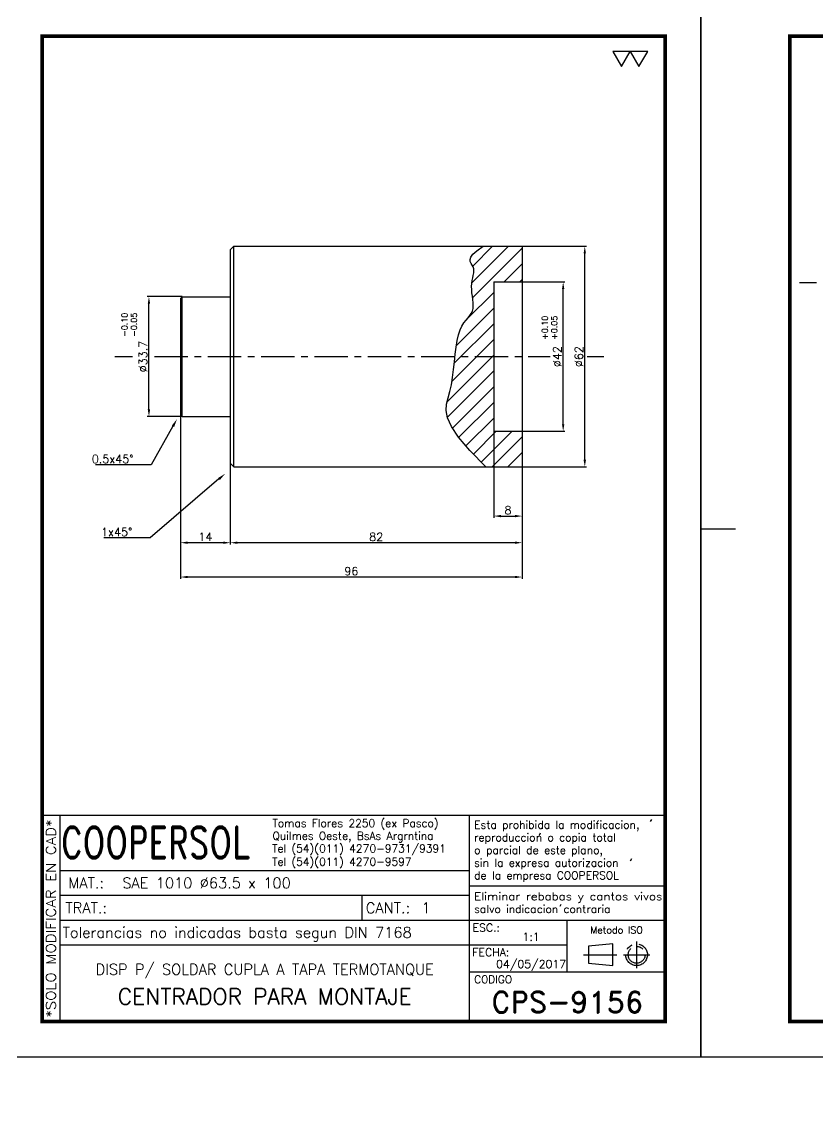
# Model space of a CAD drawing. Extents: x -13768 to 18086, y -10615 to 1188.
# Drawn here: x 1699.3 to 1922.9, y -18.5 to 291 of the extents above; entities that cross this region are included whole.
import ezdxf
from ezdxf import colors
from ezdxf.entities.mleader import LeaderData, LeaderLine
from ezdxf.enums import TextEntityAlignment as Align
from ezdxf.math import Vec2, Vec3

# ---------------------------------------------------------------- set-up
doc = ezdxf.new("R2010")
doc.units = 0
doc.header["$LTSCALE"] = 7.5
doc.header["$MEASUREMENT"] = 0
doc.linetypes.add('CENTER', pattern=[2, 1.25, -0.25, 0.25, -0.25])
doc.layers.get('0').update_dxf_attribs({"linetype": 'CONTINUOUS'})
doc.layers.get('DEFPOINTS').update_dxf_attribs({"linetype": 'CONTINUOUS'})
for name, color, linetype in [('0-CO', 3, 'CONTINUOUS'), ('1', 1, 'CENTER'), ('CL', 1, 'CENTER'), ('CO', 3, 'CONTINUOUS'), ('FI', 1, 'CONTINUOUS'), ('RY', 5, 'CONTINUOUS')]:
    doc.layers.add(name, color=color, linetype=linetype)
doc.styles.add('ROMAND', font='ROMAND')
doc.styles.add('ROMANS', font='ROMANS.SHX')
doc.dimstyles.new('1', dxfattribs={"dimtxt": 2.3, "dimasz": 2, "dimexe": 0.5, "dimexo": 0.0625, "dimgap": 0.5, "dimtad": 1, "dimdec": 4, "dimdsep": 46, "dimtxsty": 'ROMANS', "dimcen": -2, "dimclrt": 7, "dimadec": 0, "dimazin": 0, "dimtfac": 0.869565, "dimtdec": 4, "dimtmove": 0, "dimatfit": 3, "dimfxl": 1, "dimtolj": 1, "dimarcsym": 0})

# ---------------------------------------------------------------- blocks, each defined once
blk = doc.blocks.new('A3G')
for p, q in [((235, 292), (235, 297)), ((0, 148.5), (9.75, 148.5)), ((235, 5), (235, 0))]:
    blk.add_line(p, q)
blk.add_lwpolyline([(0, 297), (420, 297), (420, 0), (0, 0)], close=True)
at = {"const_width": 1}
blk.add_lwpolyline([(25, 287), (410, 287), (410, 10), (25, 10)], close=True, dxfattribs=at)
blk = doc.blocks.new('A4G')
blk.add_line((0, 148.5), (9.75, 148.5))
blk.add_lwpolyline([(0, 297), (210, 297), (210, 0), (0, 0)], close=True)
at = {"const_width": 1}
blk.add_lwpolyline([(25, 287), (200, 287), (200, 10), (25, 10)], close=True, dxfattribs=at)
blk = doc.blocks.new('COOPERSOLROT-02')
for p, q in [((0, 58), (175, 58)), ((0, 0), (0, 58)), ((5, 0), (5, 58)), ((120, 0), (120, 58)), ((175, 0), (175, 58)), ((5, 42.5), (120, 42.5)), ((120, 38.19), (175, 38.19)), ((5, 35.5), (120, 35.5)), ((89.89, 28.5), (89.89, 35.5)), ((5, 28.5), (175, 28.5)), ((147.5, 14), (147.5, 28.5)), ((147.5, 21.5), (5, 21.5)), ((120, 14), (175, 14)), ((0, 0), (175, 0))]:
    blk.add_line(p, q)
at = {"color": 1, "linetype": 'CENTER'}
blk.add_line((166.98, 22.51), (166.98, 15.06), dxfattribs=at)
for points in [[(152.09, 18.79), (161.93, 18.79)], [(163.26, 18.79), (170.71, 18.79)]]:
    blk.add_lwpolyline(points, dxfattribs=at)
at = {"layer": '1'}
for points in [[(170.85, 56.26), (171.21, 56.85)], [(139.66, 52.43), (140.02, 53.02)], [(165.28, 45.22), (165.64, 45.81)], [(145.46, 32.42), (145.82, 33.01)]]:
    blk.add_lwpolyline(points, dxfattribs=at)
blk.add_lwpolyline([(160.25, 18.79), (160.25, 21.83), (153.47, 21.16), (153.47, 16.41), (160.25, 15.74)], close=True, dxfattribs=at)
for radius in [3.05, 2.37]:
    blk.add_circle((166.98, 18.79), radius, dxfattribs=at)
at = {"style": 'ROMANS', "width": 0.996387}
blk.add_text('*SOLO MODIFICAR EN CAD*', height=2.7, rotation=90, dxfattribs=at).set_placement((3.77, 1.09), (3.77, 56.81), align=Align.FIT)
at = {"style": 'ROMAND', "width": 0.75}
blk.add_text('COOPERSOL', height=9, dxfattribs=at).set_placement((5.26, 45.85))
at = {"style": 'ROMANS'}
for s, p in [('MAT.:', (7.32, 37.47)), ('TRAT.:', (6.5, 30.47)), ('CANT.:', (90.89, 30.47)), ('Tolerancias no indicadas basta segun DIN 7168', (5.7, 23.56))]:
    blk.add_text(s, height=3, dxfattribs=at).set_placement(p)
for tag, height, style, p in [('CONJUNTO', 2.3, 'ROMANS', (62.5, 17.5)), ('SUBCONJUNTO', 3, 'ROMANS', (62.5, 11.5)), ('DENOMINACION', 4.5, 'ROMANS', (62.5, 4.75)), ('COD-PLA', 6, 'ROMAND', (147.5, 5.5))]:
    blk.add_attdef(tag, text='', height=height, dxfattribs=dict(style=style)).set_placement(p, align=Align.MIDDLE)
at = {"layer": '1', "style": 'ROMANS'}
for s, height, p in [('Tomas Flores 2250 (ex Pasco)', 2.2, (64.69, 54.68)), ('Esta prohibida la modificacion,', 2.2, (121.36, 54.23)), ('Quilmes Oeste, BsAs Argrntina', 2.2, (64.69, 51.12)), ('reproduccion o copia total', 2.2, (121.36, 50.67)), ('Tel (54)(011) 4270-9731/9391', 2.2, (64.55, 47.56)), ('Tel (54)(011) 4270-9597', 2.2, (64.55, 43.83)), ('o parcial de este plano,', 2.2, (121.36, 47.11)), ('sin la expresa autorizacion ', 2.2, (121.36, 43.55)), ('de la empresa COOPERSOL', 2.2, (121.36, 39.99)), ('salvo indicacion contraria', 2.2, (121.36, 30.54)), ('ESC.:', 2.25, (120.89, 25.29)), ('FECHA:', 2.25, (120.81, 18.36)), ('CODIGO', 2.16, (121.33, 10.78))]:
    blk.add_text(s, height=height, dxfattribs=at).set_placement(p)
at = {"layer": '1', "style": 'ROMANS', "width": 0.96139}
blk.add_text('Eliminar rebabas y cantos vivos', height=2.2, dxfattribs=at).set_placement((121.34, 34.1), (174.21, 34.1), align=Align.FIT)
at = {"layer": '1', "style": 'ROMANS'}
blk.add_text('Metodo ISO', height=1.948, dxfattribs=at).set_placement((161.34, 25.77), align=Align.MIDDLE)
for tag, p in [('MAT', (22.51, 37.47)), ('TRAT', (22.51, 30.47)), ('CANT', (106.49, 30.47))]:
    blk.add_attdef(tag, p, '', height=3, dxfattribs=at)
for tag, p in [('ESC', (137.33, 22.73)), ('FECHA', (137.33, 15.06))]:
    blk.add_attdef(tag, text='', height=2.25, dxfattribs=at).set_placement(p, align=Align.CENTER)
blk = doc.blocks.new('*D412')
at = {"layer": 'CO', "color": 0, "lineweight": -2}
for p, q in [((1757.83, 166.87), (1757.83, 144.12)), ((1839.83, 165.87), (1839.83, 144.12)), ((1837.83, 144.62), (1759.83, 144.62))]:
    blk.add_line(p, q, dxfattribs=at)
at = {"layer": 'CO', "color": 0}
for points in [[(1759.83, 144.96), (1759.83, 144.29), (1757.83, 144.62)], [(1837.83, 144.96), (1837.83, 144.29), (1839.83, 144.62)]]:
    blk.add_solid(points, dxfattribs=at)
at = {"layer": 'DEFPOINTS', "color": 0}
for p in [(1757.83, 166.94), (1839.83, 165.94), (1757.83, 144.62)]:
    blk.add_point(p, dxfattribs=at)
at = {"layer": 'CO', "color": 7, "insert": (1798.83, 146.27), "char_height": 2.3, "attachment_point": 5, "style": 'ROMANS'}
blk.add_mtext('\\A1;82', dxfattribs=at)
blk = doc.blocks.new('*D413')
at = {"layer": 'CO', "color": 0, "lineweight": -2}
for p, q in [((1743.83, 180.52), (1743.83, 144.12)), ((1757.83, 166.87), (1757.83, 144.12)), ((1755.83, 144.62), (1745.83, 144.62))]:
    blk.add_line(p, q, dxfattribs=at)
at = {"layer": 'CO', "color": 0}
for points in [[(1745.83, 144.96), (1745.83, 144.29), (1743.83, 144.62)], [(1755.83, 144.96), (1755.83, 144.29), (1757.83, 144.62)]]:
    blk.add_solid(points, dxfattribs=at)
at = {"layer": 'DEFPOINTS', "color": 0}
for p in [(1743.83, 180.59), (1757.83, 166.94), (1743.83, 144.62)]:
    blk.add_point(p, dxfattribs=at)
at = {"layer": 'CO', "color": 7, "insert": (1750.83, 146.27), "char_height": 2.3, "attachment_point": 5, "style": 'ROMANS'}
blk.add_mtext('\\A1;14', dxfattribs=at)
blk = doc.blocks.new('*D414')
at = {"layer": 'CO', "color": 0, "lineweight": -2}
for p, q in [((1743.83, 180.52), (1743.83, 134.48)), ((1839.83, 165.87), (1839.83, 134.48)), ((1837.83, 134.98), (1745.83, 134.98))]:
    blk.add_line(p, q, dxfattribs=at)
at = {"layer": 'CO', "color": 0}
for points in [[(1745.83, 135.31), (1745.83, 134.65), (1743.83, 134.98)], [(1837.83, 135.31), (1837.83, 134.65), (1839.83, 134.98)]]:
    blk.add_solid(points, dxfattribs=at)
at = {"layer": 'DEFPOINTS', "color": 0}
for p in [(1743.83, 180.59), (1839.83, 165.94), (1743.83, 134.98)]:
    blk.add_point(p, dxfattribs=at)
at = {"layer": 'CO', "color": 7, "insert": (1791.83, 136.63), "char_height": 2.3, "attachment_point": 5, "style": 'ROMANS'}
blk.add_mtext('\\A1;96', dxfattribs=at)
blk = doc.blocks.new('*D415')
at = {"layer": 'CO', "color": 0, "lineweight": -2}
for p, q in [((1744.27, 213.79), (1734.47, 213.79)), ((1734.97, 182.09), (1734.97, 211.79)), ((1744.27, 180.09), (1734.47, 180.09))]:
    blk.add_line(p, q, dxfattribs=at)
at = {"layer": 'CO', "color": 0}
for points in [[(1734.63, 211.79), (1735.3, 211.79), (1734.97, 213.79)], [(1734.63, 182.09), (1735.3, 182.09), (1734.97, 180.09)]]:
    blk.add_solid(points, dxfattribs=at)
at = {"layer": 'DEFPOINTS', "color": 0}
for p in [(1734.97, 213.79), (1744.33, 213.79), (1744.33, 180.09)]:
    blk.add_point(p, dxfattribs=at)
at = {"layer": 'CO', "color": 7, "insert": (1733.32, 196.94), "char_height": 2.3, "attachment_point": 5, "rotation": 90, "style": 'ROMANS'}
blk.add_mtext('\\A1;%%C33.7', dxfattribs=at)
blk = doc.blocks.new('*D416')
at = {"layer": 'CO', "color": 0, "lineweight": -2}
for p, q in [((1839.89, 227.94), (1857.92, 227.94)), ((1857.42, 167.94), (1857.42, 225.94)), ((1839.89, 165.94), (1857.92, 165.94))]:
    blk.add_line(p, q, dxfattribs=at)
at = {"layer": 'CO', "color": 0}
for points in [[(1857.08, 225.94), (1857.75, 225.94), (1857.42, 227.94)], [(1857.08, 167.94), (1857.75, 167.94), (1857.42, 165.94)]]:
    blk.add_solid(points, dxfattribs=at)
at = {"layer": 'DEFPOINTS', "color": 0}
for p in [(1839.83, 227.94), (1857.42, 227.94), (1839.83, 165.94)]:
    blk.add_point(p, dxfattribs=at)
at = {"layer": 'CO', "color": 7, "insert": (1855.77, 196.94), "char_height": 2.3, "attachment_point": 5, "rotation": 90, "style": 'ROMANS'}
blk.add_mtext('\\A1;%%C62', dxfattribs=at)
blk = doc.blocks.new('*D417')
at = {"layer": 'CO', "color": 0, "lineweight": -2}
for p, q in [((1831.83, 175.87), (1831.83, 151.61)), ((1839.83, 165.87), (1839.83, 151.61)), ((1833.83, 152.11), (1837.83, 152.11))]:
    blk.add_line(p, q, dxfattribs=at)
at = {"layer": 'CO', "color": 0}
for points in [[(1833.83, 152.44), (1833.83, 151.78), (1831.83, 152.11)], [(1837.83, 152.44), (1837.83, 151.78), (1839.83, 152.11)]]:
    blk.add_solid(points, dxfattribs=at)
at = {"layer": 'DEFPOINTS', "color": 0}
for p in [(1831.83, 175.94), (1839.83, 165.94), (1839.83, 152.11)]:
    blk.add_point(p, dxfattribs=at)
at = {"layer": 'CO', "color": 7, "insert": (1835.83, 153.76), "char_height": 2.3, "attachment_point": 5, "style": 'ROMANS'}
blk.add_mtext('\\A1;8', dxfattribs=at)
blk = doc.blocks.new('*D418')
at = {"layer": 'CO', "color": 0, "lineweight": -2}
for p, q in [((1839.89, 217.94), (1851.84, 217.94)), ((1851.34, 177.94), (1851.34, 215.94)), ((1839.89, 175.94), (1851.84, 175.94))]:
    blk.add_line(p, q, dxfattribs=at)
at = {"layer": 'CO', "color": 0}
for points in [[(1851.01, 215.94), (1851.67, 215.94), (1851.34, 217.94)], [(1851.01, 177.94), (1851.67, 177.94), (1851.34, 175.94)]]:
    blk.add_solid(points, dxfattribs=at)
at = {"layer": 'DEFPOINTS', "color": 0}
for p in [(1839.83, 217.94), (1851.34, 217.94), (1839.83, 175.94)]:
    blk.add_point(p, dxfattribs=at)
at = {"layer": 'CO', "color": 7, "insert": (1849.69, 196.94), "char_height": 2.3, "attachment_point": 5, "rotation": 90, "style": 'ROMANS'}
blk.add_mtext('\\A1;%%C42', dxfattribs=at)
blk = doc.blocks.new('TOL')
at = {"layer": '0-CO', "style": 'ROMANS'}
for tag, p in [('TOLSUP', (2.34, 3.94)), ('TOLINF', (2.34, 1.29))]:
    blk.add_attdef(tag, p, '', height=1.64, dxfattribs=at)
blk = doc.blocks.new('A1G')
blk.add_lwpolyline([(0, 0), (841, 0), (841, 594), (0, 594)], close=True)

msp = doc.modelspace()

# ---------------------------------------------------------------- hatches: boundary and pattern name
at = {"layer": 'RY'}
h = msp.add_hatch(dxfattribs=at)
h.set_pattern_fill('ANSI31', color=256, scale=25, style=0)
h.set_pattern_definition([(45, (11604.341, -10518.596), (-2.2097087, 2.2097087), [])])
h.paths.add_polyline_path([(1831.83001, 196.93704), (1820.95964, 196.93704), (1820.80302, 195.44822), (1820.56897, 193.27002), (1820.29723, 191.10945), (1819.95972, 189.02899), (1819.52838, 187.09113), (1819.0147, 185.32264), (1818.58844, 183.60746), (1818.45891, 181.79383), (1818.83545, 179.72998), (1819.92736, 177.26414), (1821.94397, 174.24455), (1825.09461, 170.51944), (1829.58858, 165.93704), (1839.83001, 165.93704), (1839.83001, 175.93704), (1831.83001, 175.93704)])
h.paths.add_polyline_path([(1821.92368, 203.08752), (1821.5597, 201.46369), (1821.27032, 199.60754), (1821.02745, 197.58155), (1820.95964, 196.93704), (1831.83001, 196.93704), (1831.83001, 217.93704), (1839.83001, 217.93704), (1839.83001, 227.93704), (1828.83657, 227.93704), (1827.10998, 226.71569), (1825.99594, 225.71194), (1825.38564, 224.88824), (1825.17028, 224.20706), (1825.24106, 223.63085), (1825.48916, 223.12208), (1826.04754, 222.27757), (1826.2325, 221.63119), (1826.26365, 221.06028), (1826.20545, 220.44374), (1826.08775, 219.78133), (1825.94041, 219.07282), (1825.79332, 218.318), (1825.67631, 217.51664), (1825.61927, 216.6685), (1825.64217, 215.77634), (1825.72549, 214.85481), (1825.83982, 213.92152), (1826.03388, 212.36906), (1826.0748, 211.22742), (1826.0191, 210.42338), (1825.84739, 209.69572), (1825.54031, 209.05101), (1825.11882, 208.4517), (1824.61392, 207.84918), (1824.05662, 207.19486), (1823.47794, 206.44013), (1822.90888, 205.5364), (1822.38046, 204.43506)])

# ---------------------------------------------------------------- linework, layer by layer
for p, q in [((1757.83001, 226.93704), (1758.83001, 227.93704)), ((1757.83001, 226.93704), (1757.83001, 166.93704)), ((1758.83001, 227.93704), (1839.83001, 227.93704)), ((1839.83001, 227.93704), (1839.83001, 165.93704)), ((1831.83001, 217.93704), (1839.83001, 217.93704)), ((1831.83001, 217.93704), (1831.83001, 175.93704)), ((1743.83001, 213.28704), (1744.33001, 213.78704)), ((1744.33001, 213.78704), (1757.83001, 213.78704)), ((1743.83001, 213.28704), (1743.83001, 180.58704)), ((1744.33001, 180.08704), (1743.83001, 180.58704)), ((1744.33001, 180.08704), (1757.83001, 180.08704)), ((1831.83001, 175.93704), (1839.83001, 175.93704)), ((1757.83001, 166.93704), (1758.83001, 165.93704)), ((1758.83001, 165.93704), (1839.83001, 165.93704))]:
    msp.add_line(p, q)
at = {"layer": 'CL'}
for p, q in [((1917.74363, 217.77395), (1922.51876, 217.77395)), ((1725.38105, 196.93704), (1730.3909, 196.93704)), ((1736.48986, 196.93704), (1847.65781, 196.93704)), ((1858.07482, 196.93704), (1862.79849, 196.93704))]:
    msp.add_line(p, q, dxfattribs=at)
at = {"layer": 'CO'}
for points in [[(1867.74912, 278.45768), (1870.19327, 282.69108), (1865.30497, 282.69108)], [(1872.63743, 278.45768), (1875.08158, 282.69108), (1870.19327, 282.69108)]]:
    msp.add_lwpolyline(points, close=True, dxfattribs=at)
at = {"layer": 'FI'}
for p, q in [((1758.83001, 165.93704), (1758.83001, 227.93704)), ((1744.33001, 180.08704), (1744.33001, 213.78704))]:
    msp.add_line(p, q, dxfattribs=at)
msp.add_lwpolyline([(1829.58858, 165.93704), (1825.09461, 170.51944), (1821.94397, 174.24455), (1819.92736, 177.26414), (1818.83545, 179.72998), (1818.45891, 181.79383), (1818.58844, 183.60746), (1819.0147, 185.32264), (1819.52838, 187.09113), (1819.95972, 189.02899), (1820.29723, 191.10945), (1820.56897, 193.27002), (1820.80302, 195.44822), (1821.02745, 197.58155), (1821.27032, 199.60754), (1821.5597, 201.46369), (1821.92368, 203.08752), (1822.38046, 204.43506), (1822.90888, 205.5364), (1823.47794, 206.44013), (1824.05662, 207.19486), (1824.61392, 207.84918), (1825.11882, 208.4517), (1825.54031, 209.05101), (1825.84739, 209.69572), (1826.0191, 210.42338), (1826.0748, 211.22742), (1826.04388, 212.09021), (1825.95575, 212.99412), (1825.83982, 213.92152), (1825.72549, 214.85481), (1825.64217, 215.77634), (1825.61927, 216.6685), (1825.67631, 217.51664), (1825.79332, 218.318), (1825.94041, 219.07282), (1826.08775, 219.78133), (1826.20545, 220.44374), (1826.26365, 221.06028), (1826.2325, 221.63119), (1826.08213, 222.15668), (1825.80579, 222.6432), (1825.48916, 223.12208), (1825.24106, 223.63085), (1825.17028, 224.20706), (1825.38564, 224.88824), (1825.99594, 225.71194), (1827.10998, 226.71569), (1828.83657, 227.93704)], dxfattribs=at)

# ---------------------------------------------------------------- block references
for name, p in [('A4G', (1680, 0)), ('A3G', (1890, 0))]:
    msp.add_blockref(name, p)
ref = msp.add_blockref('COOPERSOLROT-02', (1705, 10))
ref.add_attrib('COD-PLA', 'CPS-9156', dxfattribs={"height": 6, "style": 'ROMAND'}).set_placement((1852.5, 15.5), align=Align.MIDDLE)
ref.add_attrib('FECHA', '04/05/2017', dxfattribs={"layer": '1', "height": 2.25, "style": 'ROMANS'}).set_placement((1842.33468, 25.061), align=Align.CENTER)
ref.add_attrib('MAT', 'SAE 1010 %%c63.5 x 100', (1727.50529, 47.46815), dxfattribs={"layer": '1', "height": 3, "style": 'ROMANS'})
ref.add_attrib('ESC', '1:1', dxfattribs={"layer": '1', "height": 2.25, "style": 'ROMANS'}).set_placement((1842.33468, 32.72855), align=Align.CENTER)
ref.add_attrib('CANT', '1', (1811.49059, 40.46815), dxfattribs={"layer": '1', "height": 3, "style": 'ROMANS'})
ref.add_attrib('DENOMINACION', 'CENTRADOR PARA MONTAJE', dxfattribs={"height": 4.5, "style": 'ROMANS'}).set_placement((1767.5, 17.03781), align=Align.MIDDLE)
ref.add_attrib('SUBCONJUNTO', 'DISP P/ SOLDAR CUPLA A TAPA TERMOTANQUE', dxfattribs={"height": 3, "style": 'ROMANS'}).set_placement((1767.5, 24.47785), align=Align.MIDDLE)
at = {"xscale": 2.5, "yscale": 2.5, "zscale": 2.5}
msp.add_blockref('A1G', (0, -1485), dxfattribs=at)
at = {"layer": 'CO', "rotation": 90}
for p, values in [((1732.8714, 200.18177), {'TOLINF': '-0.05', 'TOLSUP': '-0.10'}), ((1850.9609, 199.33543), {'TOLINF': '+0.05', 'TOLSUP': '+0.10'})]:
    msp.add_blockref('TOL', p, dxfattribs=at).add_auto_attribs(values)

# ---------------------------------------------------------------- dimensions: what is measured, and where the dimension line sits
at = {"layer": 'CO'}
for base, p1, p2, picture, middle in [((1857.41829, 227.93704), (1839.83001, 165.93704), (1839.83001, 227.93704), '*D416', (1855.76829, 196.93704)), ((1851.34103, 217.93704), (1839.83001, 175.93704), (1839.83001, 217.93704), '*D418', (1849.69103, 196.93704)), ((1734.96511, 213.78704), (1744.33001, 180.08704), (1744.33001, 213.78704), '*D415', (1733.31511, 196.93704))]:
    dim = msp.add_linear_dim(base=base, p1=p1, p2=p2, angle=90, text='%%C<>', dimstyle='1', dxfattribs=at)
    dim.commit()
    dim.dimension.update_dxf_attribs({"geometry": picture, "text_midpoint": middle})
for base, p1, p2, picture, middle in [((1743.83001, 144.62457), (1757.83001, 166.93704), (1743.83001, 180.58704), '*D413', (1750.83001, 146.27457)), ((1743.83001, 134.98013), (1839.83001, 165.93704), (1743.83001, 180.58704), '*D414', (1791.83001, 136.63013)), ((1839.83001, 152.11139), (1831.83001, 175.93704), (1839.83001, 165.93704), '*D417', (1835.83001, 153.76139)), ((1757.83001, 144.62457), (1839.83001, 165.93704), (1757.83001, 166.93704), '*D412', (1798.83001, 146.27457))]:
    dim = msp.add_linear_dim(base=base, p1=p1, p2=p2, dimstyle='1', dxfattribs=at)
    dim.commit()
    dim.dimension.update_dxf_attribs({"geometry": picture, "text_midpoint": middle})

# ---------------------------------------------------------------- leaders
ml = msp.add_multileader_mtext('Standard', dxfattribs=at)
ml.set_content('0.5x45%%D', color=7, style='ROMANS')
ml.set_leader_properties(color=256, linetype='ByLayer', lineweight=-1)
ml.build(insert=Vec2(0, 0))
ml.multileader.update_dxf_attribs({"text_left_attachment_type": 6, "text_right_attachment_type": 5, "dogleg_length": 4, "arrow_head_size": 2.3})
ctx = ml.context
ctx.base_point, ctx.char_height, ctx.arrow_head_size, ctx.landing_gap_size, ctx.plane_origin = Vec3(1717.6935, 166.54111), 2.3, 2.3, 1, Vec3(1742.84988, 179.37038)
ctx.left_attachment, ctx.right_attachment, ctx.text_align_type = 6, 5, 2
notes = []
notes.append((ctx, [(0, (1, 1, 0), (1735.6316, 166.54111), (-1, 0), 4, [(0, [(1742.84988, 179.37038)], 0, [])])]))
ctx.mtext.insert, ctx.mtext.alignment, ctx.mtext.flow_direction = Vec3(1730.6316, 169.30111), 3, 5
ml = msp.add_multileader_mtext('Standard', dxfattribs=at)
ml.set_content('1x45%%D', color=7, style='ROMANS')
ml.set_leader_properties(color=256, linetype='ByLayer', lineweight=-1)
ml.build(insert=Vec2(0, 0))
ml.multileader.update_dxf_attribs({"text_left_attachment_type": 6, "text_right_attachment_type": 5, "dogleg_length": 4, "arrow_head_size": 2.3})
ctx = ml.context
ctx.base_point, ctx.char_height, ctx.arrow_head_size, ctx.landing_gap_size, ctx.plane_origin = Vec3(1720.96275, 146.0249), 2.3, 2.3, 1, Vec3(1756.39492, 164.02993)
ctx.left_attachment, ctx.right_attachment, ctx.text_align_type = 6, 5, 2
notes.append((ctx, [(0, (1, 1, 0), (1735.28656, 146.0249), (-1, 0), 4, [(0, [(1756.39492, 164.02993)], 0, [])])]))
ctx.mtext.insert, ctx.mtext.alignment, ctx.mtext.flow_direction = Vec3(1730.28656, 148.7849), 3, 5
for ctx, leaders in notes:
    for number, flags, end, landing, length, lines in leaders:
        leader = LeaderData()
        leader.index, (leader.has_last_leader_line, leader.has_dogleg_vector, leader.attachment_direction) = number, flags
        leader.last_leader_point, leader.dogleg_vector, leader.dogleg_length = Vec3(end), Vec3(landing), length
        for number, points, colour, breaks in lines:
            line = LeaderLine()
            line.index, line.vertices, line.color, line.breaks = number, Vec3.list(points), colors.encode_raw_color(colour), breaks
            leader.lines.append(line)
        ctx.leaders.append(leader)

doc.saveas('drawing.dxf')
